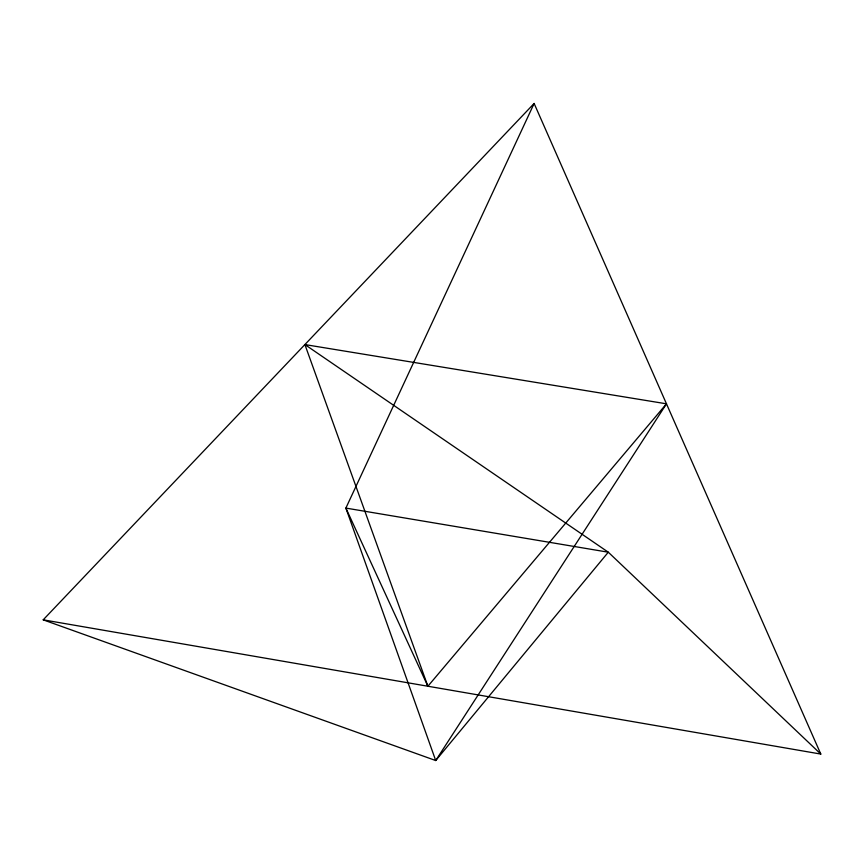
<?xml version="1.0" encoding="UTF-8"?>
<svg xmlns="http://www.w3.org/2000/svg" width="864" height="864" viewBox="0 0 864 864"><rect width="100%" height="100%" fill="white"/><g stroke="black" fill="none" stroke-linecap="round" stroke-linejoin="round"><path stroke-width="1.3" d="M534.125 103.464L345.881 508.086L435.715 760.536L608.299 552.204L820.8 754.067L43.2 619.834L534.125 103.464L820.8 754.067M666.479 403.823L427.885 686.243L304.906 344.574L666.479 403.823L435.715 760.536L43.2 619.834M304.906 344.574L608.299 552.204L345.881 508.086L427.885 686.243"/></g></svg>
